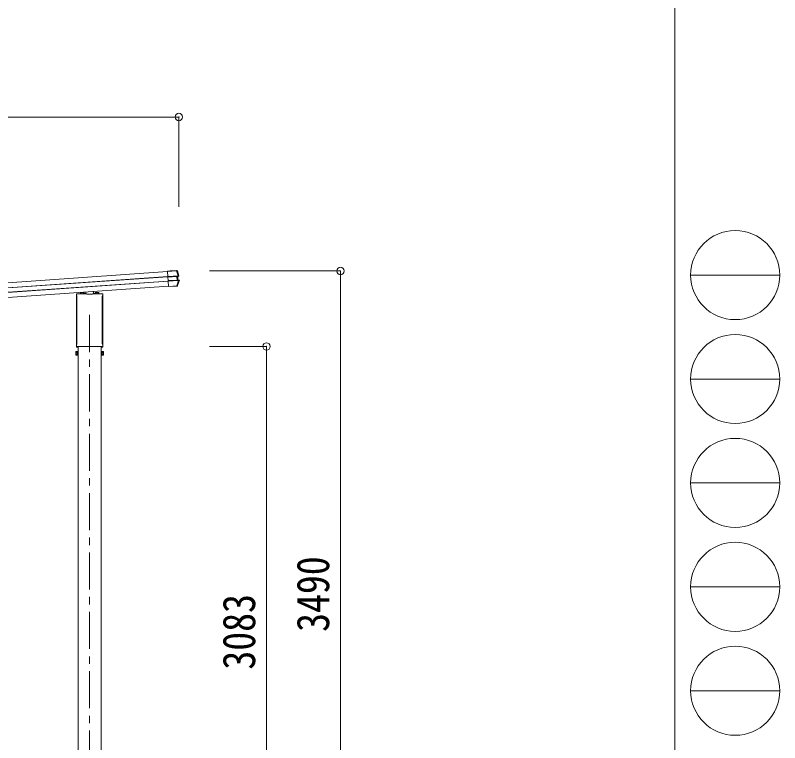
# Model space of a CAD drawing. Units: millimetres at full size, sheet at 1:40. Extents: x -11243 to 11243, y -7760 to 7760.
# Drawn here: x 7122 to 11243, y -3920 to 0 of the extents above; entities that cross this region are included whole.
import ezdxf
from ezdxf.enums import TextEntityAlignment as Align

# ---------------------------------------------------------------- set-up
doc = ezdxf.new("R2010")
doc.units = ezdxf.units.MM
doc.header["$LTSCALE"] = 40
doc.header["$PDMODE"] = 32
doc.header["$PDSIZE"] = 40
doc.linetypes.add('CHAIN1', pattern=[8, 5, -1, 1, -1])
for name, color, linetype, lineweight in [('0-3_ELV2', 4, 'Continuous', 9), ('0-6_OTH_LINE', 6, 'Continuous', 9), ('F-0_240', 7, 'Continuous', 9)]:
    doc.layers.add(name, color=color, linetype=linetype, lineweight=lineweight)
doc.styles.add('ＭＳ ゴシック', font='')
doc.styles.get('ＭＳ ゴシック').set_extended_font_data('MS Gothic')

msp = doc.modelspace()

# ---------------------------------------------------------------- linework, layer by layer
at = {"layer": '0-3_ELV2', "color": 6}
for p, q in [((8004.16, -548.11), (8004.16, -1031.72)), ((8875.16, -1377.9), (8168.5, -1377.9)), ((8476.16, -1784.49), (8168.5, -1784.49))]:
    msp.add_line(p, q, dxfattribs=at)
at = {"layer": '0-3_ELV2'}
for p, q in [((3043.43, -1724.13), (7942.13, -1381.58)), ((7941.97, -1379.19), (7956.42, -1378.18)), ((7941.98, -1379.4), (7941.97, -1379.19)), ((7941.98, -1379.4), (7990.71, -1375.99)), ((7942.07, -1380.6), (7941.98, -1379.4)), ((7990.79, -1377.2), (7942.07, -1380.6)), ((7943.95, -1407.55), (7942.07, -1380.6)), ((7957.41, -1378.09), (7957.51, -1377.86)), ((7993.37, -1375.35), (7957.51, -1377.86)), ((7990.71, -1375.99), (7990.97, -1375.98)), ((7990.71, -1375.99), (7990.79, -1377.2)), ((7991.11, -1377.13), (7990.79, -1377.2)), ((7999.73, -1403.65), (7990.79, -1377.2)), ((7990.97, -1375.98), (7991.23, -1375.96)), ((7991.43, -1377.07), (7991.11, -1377.13)), ((7991.23, -1375.96), (7991.46, -1375.94)), ((7991.74, -1377.01), (7991.43, -1377.07)), ((7991.46, -1375.94), (7991.65, -1375.92)), ((7991.65, -1375.92), (7991.8, -1375.91)), ((7992.03, -1376.97), (7991.74, -1377.01)), ((7991.8, -1375.91), (7991.89, -1375.9)), ((7991.89, -1375.9), (7991.94, -1375.89)), ((7991.94, -1375.89), (7993.37, -1375.35)), ((7992.31, -1376.93), (7992.03, -1376.97)), ((7992.57, -1376.9), (7992.31, -1376.93)), ((7992.81, -1376.88), (7992.57, -1376.9)), ((7993.03, -1376.87), (7992.81, -1376.88)), ((7993.21, -1376.87), (7993.03, -1376.87)), ((7993.37, -1376.88), (7993.21, -1376.87)), ((7993.37, -1375.35), (7993.8, -1375.37)), ((7993.49, -1376.9), (7993.37, -1376.88)), ((7993.58, -1376.93), (7993.49, -1376.9)), ((7993.64, -1376.97), (7993.58, -1376.93)), ((7994.11, -1376.79), (7993.64, -1376.97)), ((7993.64, -1376.97), (8002.66, -1403.54)), ((7993.8, -1375.37), (7994.21, -1375.5)), ((7994.88, -1376.5), (7994.11, -1376.79)), ((7994.21, -1375.5), (7994.58, -1375.73)), ((7994.58, -1375.73), (7994.87, -1376.05)), ((7994.87, -1376.05), (7995.08, -1376.43)), ((7995.08, -1376.43), (7994.88, -1376.5)), ((3045.24, -1750.03), (7943.95, -1407.48)), ((3045.34, -1751.42), (7944.04, -1408.87)), ((3046.97, -1774.65), (7945.67, -1432.1)), ((3047.06, -1776.06), (7945.77, -1433.51)), ((7943.95, -1407.55), (7999.73, -1403.65)), ((7944.06, -1409.13), (7943.95, -1407.55)), ((7999.84, -1405.23), (7944.06, -1409.13)), ((7944.14, -1410.27), (7944.06, -1409.13)), ((7944.14, -1410.27), (7993.09, -1406.84)), ((7993.12, -1407.33), (7944.18, -1410.76)), ((7945.52, -1429.95), (7994.46, -1426.53)), ((7945.55, -1430.44), (7945.52, -1429.95)), ((7994.5, -1427.02), (7945.55, -1430.44)), ((7945.63, -1431.62), (7945.55, -1430.44)), ((7945.63, -1431.62), (8001.57, -1427.7)), ((8001.69, -1429.46), (7945.76, -1433.37)), ((7992.45, -1457.7), (8001.69, -1429.46)), ((7993.09, -1406.84), (7993.12, -1407.33)), ((7994.46, -1426.53), (7993.12, -1407.33)), ((7994.46, -1426.53), (7994.5, -1427.02)), ((8004.5, -1429.14), (7995.12, -1457.58)), ((7995.4, -1407.17), (7995.37, -1407.4)), ((7995.5, -1406.99), (7995.4, -1407.17)), ((7995.66, -1406.88), (7995.5, -1406.99)), ((8001.38, -1405.3), (7995.66, -1406.88)), ((8001.38, -1405.3), (7995.66, -1406.88)), ((7995.66, -1406.88), (7995.66, -1406.88)), ((7995.66, -1406.88), (7995.66, -1406.88)), ((7995.66, -1406.88), (7995.66, -1406.88)), ((7995.66, -1406.88), (7995.66, -1406.88)), ((7995.66, -1406.88), (7995.66, -1406.88)), ((7995.66, -1406.88), (7995.66, -1406.88)), ((7995.66, -1406.88), (7995.66, -1406.88)), ((7995.66, -1406.88), (7995.66, -1406.88)), ((7995.66, -1406.88), (7995.66, -1406.88)), ((7995.66, -1406.88), (7995.66, -1406.88)), ((7995.66, -1406.88), (7995.66, -1406.88)), ((7995.66, -1406.88), (7995.66, -1406.88)), ((7995.66, -1406.88), (7995.66, -1406.88)), ((7995.66, -1406.88), (7995.66, -1406.88)), ((7995.66, -1406.88), (7995.66, -1406.88)), ((7995.66, -1406.88), (7995.66, -1406.88)), ((7997.64, -1407.02), (7996.11, -1407.2)), ((7996.48, -1406.68), (7998.01, -1406.5)), ((7996.74, -1426.37), (7996.68, -1426.15)), ((7996.87, -1426.54), (7996.74, -1426.37)), ((7997.04, -1426.62), (7996.87, -1426.54)), ((7997.04, -1426.62), (7997.04, -1426.62)), ((7997.04, -1426.62), (7997.04, -1426.62)), ((7997.04, -1426.62), (7997.04, -1426.62)), ((7997.04, -1426.62), (7997.04, -1426.62)), ((7997.04, -1426.62), (7997.04, -1426.62)), ((7997.04, -1426.62), (7997.04, -1426.62)), ((7997.04, -1426.62), (7997.04, -1426.62)), ((7997.04, -1426.62), (7997.04, -1426.62)), ((7997.04, -1426.62), (7997.04, -1426.62)), ((7997.04, -1426.62), (7997.04, -1426.62)), ((7997.04, -1426.62), (7997.04, -1426.62)), ((7997.04, -1426.62), (7997.04, -1426.62)), ((7997.04, -1426.62), (7997.04, -1426.62)), ((7997.04, -1426.62), (7997.04, -1426.62)), ((7997.04, -1426.62), (7997.04, -1426.62)), ((7997.04, -1426.62), (7997.04, -1426.62)), ((7997.04, -1426.62), (8003.09, -1427.42)), ((7997.45, -1426.25), (7998.99, -1426.21)), ((7998.99, -1426.21), (7997.64, -1407.02)), ((7999.43, -1426.67), (7997.88, -1426.71)), ((7998.01, -1406.5), (8003.77, -1404.96)), ((8005.54, -1427.43), (7999.43, -1426.67)), ((7999.73, -1403.65), (8000.14, -1403.59)), ((7999.73, -1403.65), (7999.84, -1405.23)), ((8000.1, -1405.22), (7999.84, -1405.23)), ((8000.36, -1405.21), (8000.1, -1405.22)), ((8000.14, -1403.59), (8000.55, -1403.54)), ((8000.61, -1405.21), (8000.36, -1405.21)), ((8000.55, -1403.54), (8000.94, -1403.5)), ((8000.84, -1405.22), (8000.61, -1405.21)), ((8001.05, -1405.24), (8000.84, -1405.22)), ((8000.94, -1403.5), (8001.31, -1403.49)), ((8001.23, -1405.26), (8001.05, -1405.24)), ((8001.38, -1405.3), (8001.23, -1405.26)), ((8001.31, -1403.49), (8001.65, -1403.48)), ((8001.44, -1405.28), (8001.38, -1405.3)), ((8001.44, -1405.28), (8001.61, -1405.22)), ((8001.57, -1427.7), (8001.84, -1427.68)), ((8001.57, -1427.7), (8001.69, -1429.46)), ((8001.61, -1405.22), (8001.76, -1405.13)), ((8001.65, -1403.48), (8001.96, -1403.49)), ((8002.12, -1429.48), (8001.69, -1429.46)), ((8003.77, -1404.96), (8001.76, -1405.2)), ((8001.76, -1405.13), (8001.9, -1405.01)), ((8001.84, -1427.68), (8002.1, -1427.65)), ((8001.9, -1405.01), (8002.03, -1404.86)), ((8001.96, -1403.49), (8002.22, -1403.52)), ((8002.03, -1404.86), (8002.13, -1404.7)), ((8002.1, -1427.65), (8002.35, -1427.62)), ((8002.53, -1429.48), (8002.12, -1429.48)), ((8002.13, -1404.7), (8002.21, -1404.52)), ((8002.21, -1404.52), (8002.26, -1404.32)), ((8002.22, -1403.52), (8002.43, -1403.51)), ((8002.27, -1403.72), (8002.22, -1403.52)), ((8002.26, -1404.32), (8002.29, -1404.12)), ((8002.29, -1403.92), (8002.27, -1403.72)), ((8002.29, -1404.12), (8002.29, -1403.92)), ((8002.35, -1427.62), (8002.58, -1427.57)), ((8002.43, -1403.51), (8002.58, -1403.52)), ((8002.92, -1429.47), (8002.53, -1429.48)), ((8002.58, -1403.52), (8002.66, -1403.54)), ((8002.58, -1427.57), (8002.79, -1427.53)), ((8002.66, -1403.54), (8002.82, -1403.52)), ((8002.79, -1427.53), (8002.96, -1427.47)), ((8002.82, -1403.52), (8003.46, -1403.45)), ((8003.29, -1429.44), (8002.92, -1429.47)), ((8002.96, -1427.47), (8003.09, -1427.42)), ((8003.09, -1427.42), (8003.18, -1427.43)), ((8003.18, -1427.43), (8003.3, -1427.44)), ((8003.18, -1427.43), (8003.37, -1427.47)), ((8003.62, -1429.39), (8003.29, -1429.44)), ((8003.3, -1427.44), (8003.39, -1427.45)), ((8003.37, -1427.47), (8003.55, -1427.55)), ((8003.39, -1427.45), (8003.43, -1427.45)), ((8003.43, -1427.45), (8005.54, -1427.43)), ((8003.46, -1403.45), (8004.67, -1403.3)), ((8003.55, -1427.55), (8003.72, -1427.67)), ((8003.91, -1429.33), (8003.62, -1429.39)), ((8003.72, -1427.67), (8003.88, -1427.81)), ((8003.99, -1404.88), (8003.77, -1404.96)), ((8003.88, -1427.81), (8004.01, -1427.98)), ((8004.16, -1429.26), (8003.91, -1429.33)), ((8004.19, -1404.76), (8003.99, -1404.88)), ((8004.01, -1427.98), (8004.11, -1428.18)), ((8004.11, -1428.18), (8004.18, -1428.39)), ((8004.21, -1429.04), (8004.16, -1429.26)), ((8004.32, -1429.23), (8004.16, -1429.26)), ((8004.18, -1428.39), (8004.23, -1428.6)), ((8004.37, -1404.6), (8004.19, -1404.76)), ((8004.24, -1428.83), (8004.21, -1429.04)), ((8004.23, -1428.6), (8004.24, -1428.83)), ((8004.44, -1429.19), (8004.32, -1429.23)), ((8004.52, -1404.42), (8004.37, -1404.6)), ((8004.5, -1429.14), (8004.44, -1429.19)), ((8005.79, -1429.13), (8004.5, -1429.14)), ((8004.63, -1404.22), (8004.52, -1404.42)), ((8004.7, -1403.99), (8004.63, -1404.22)), ((8004.67, -1403.3), (8004.72, -1403.53)), ((8004.73, -1403.76), (8004.7, -1403.99)), ((8004.72, -1403.53), (8004.73, -1403.76)), ((8005.54, -1427.43), (8005.75, -1427.47)), ((8005.75, -1427.47), (8005.94, -1427.54)), ((8006.46, -1429.12), (8005.79, -1429.13)), ((8005.94, -1427.54), (8006.12, -1427.64)), ((8006.12, -1427.64), (8006.28, -1427.78)), ((8006.28, -1427.78), (8006.42, -1427.93)), ((8006.42, -1427.93), (8006.53, -1428.1)), ((8006.62, -1429.11), (8006.46, -1429.12)), ((8006.53, -1428.1), (8006.62, -1428.3)), ((8006.62, -1428.3), (8006.67, -1428.5)), ((8006.67, -1428.91), (8006.62, -1429.11)), ((8006.67, -1428.5), (8006.69, -1428.7)), ((8006.69, -1428.7), (8006.67, -1428.91)), ((3048.87, -1801.94), (7947.58, -1459.39)), ((7947.68, -1460.83), (7992.45, -1457.7)), ((7947.74, -1461.8), (7947.68, -1460.83)), ((7992.52, -1458.67), (7947.74, -1461.8)), ((7947.75, -1461.95), (7947.74, -1461.8)), ((7991.37, -1458.9), (7947.75, -1461.95)), ((7992.78, -1460), (7992.37, -1458.89)), ((7992.45, -1457.7), (7992.75, -1457.73)), ((7992.52, -1458.67), (7992.45, -1457.7)), ((7992.77, -1458.65), (7992.52, -1458.67)), ((7992.75, -1457.73), (7993.05, -1457.76)), ((7993.01, -1458.64), (7992.77, -1458.65)), ((7994.55, -1459.87), (7992.78, -1460)), ((7993.23, -1458.63), (7993.01, -1458.64)), ((7993.05, -1457.76), (7993.34, -1457.78)), ((7993.41, -1458.63), (7993.23, -1458.63)), ((7993.34, -1457.78), (7993.62, -1457.79)), ((7993.54, -1458.63), (7993.41, -1458.63)), ((7993.63, -1458.64), (7993.54, -1458.63)), ((7993.62, -1457.79), (7993.88, -1457.79)), ((7993.66, -1458.65), (7993.63, -1458.64)), ((7994.55, -1459.87), (7993.66, -1458.65)), ((7993.88, -1457.79), (7994.13, -1457.79)), ((7994.13, -1457.79), (7994.35, -1457.78)), ((7994.35, -1457.78), (7994.55, -1457.77)), ((7994.55, -1457.77), (7994.72, -1457.74)), ((7994.83, -1459.83), (7994.55, -1459.87)), ((7994.72, -1457.74), (7994.87, -1457.71)), ((7995.08, -1459.75), (7994.83, -1459.83)), ((7994.87, -1457.71), (7994.98, -1457.67)), ((7994.98, -1457.67), (7995.07, -1457.63)), ((7995.07, -1457.63), (7995.12, -1457.58)), ((7995.33, -1459.62), (7995.08, -1459.75)), ((7995.12, -1457.58), (7995.27, -1457.78)), ((7995.27, -1457.78), (7995.85, -1458.57)), ((7995.55, -1459.46), (7995.33, -1459.62)), ((7995.74, -1459.27), (7995.55, -1459.46)), ((7995.89, -1459.04), (7995.74, -1459.27)), ((7995.85, -1458.57), (7996.01, -1458.8)), ((7996.01, -1458.8), (7995.89, -1459.04)), ((7452.16, -1501.59), (7452.16, -1787.99)), ((7452.17, -1501.59), (7454.57, -1501.47)), ((7452.91, -1509.59), (7452.91, -1504.84)), ((7454.7, -1513.05), (7454.7, -1513.05)), ((7454.91, -1513.46), (7454.91, -1770.21)), ((7457.16, -1500.59), (7507.16, -1500.59)), ((7471.38, -1500.59), (7473.34, -1500.48)), ((7474.66, -1494.69), (7473.34, -1495.44)), ((7473.34, -1500.59), (7473.34, -1495.44)), ((7474.66, -1494.69), (7491.66, -1494.69)), ((7478.25, -1500.59), (7478.25, -1495.44)), ((7488.07, -1500.59), (7488.07, -1495.44)), ((7491.66, -1494.69), (7492.97, -1495.44)), ((7492.97, -1500.59), (7492.97, -1495.44)), ((7492.97, -1499.45), (7501.16, -1499.02)), ((7501.16, -1500.59), (7501.16, -1499.02)), ((7502.16, -1500.59), (7502.16, -1490.74)), ((7507.66, -1502.59), (7507.66, -1501.09)), ((7538.66, -1502.59), (7507.66, -1502.59)), ((7538.66, -1501.09), (7538.66, -1502.59)), ((7539.16, -1500.59), (7589.16, -1500.59)), ((7544.16, -1500.59), (7544.16, -1487.8)), ((7545.15, -1500.59), (7545.15, -1499.02)), ((7553.34, -1499.45), (7545.15, -1499.02)), ((7554.66, -1494.69), (7553.34, -1495.44)), ((7553.34, -1500.59), (7553.34, -1495.44)), ((7571.66, -1494.69), (7554.66, -1494.69)), ((7558.25, -1500.59), (7558.25, -1495.44)), ((7568.07, -1500.59), (7568.07, -1495.44)), ((7571.66, -1494.69), (7572.97, -1495.44)), ((7572.97, -1500.59), (7572.97, -1495.44)), ((7574.93, -1500.59), (7572.97, -1500.48)), ((7591.41, -1770.21), (7591.41, -1513.46)), ((7591.62, -1513.05), (7591.62, -1513.05)), ((7594.15, -1501.59), (7591.75, -1501.47)), ((7593.41, -1504.84), (7593.41, -1509.59)), ((7594.15, -1501.59), (7594.15, -1787.99)), ((7454.7, -1770.62), (7454.7, -1770.62)), ((7591.62, -1770.62), (7591.62, -1770.62)), ((7449.16, -1812.99), (7449.92, -1811.67)), ((7456.16, -1811.67), (7449.92, -1811.67)), ((7458.16, -1788.49), (7452.66, -1788.49)), ((7452.91, -1782.09), (7452.91, -1774.09)), ((7454.61, -1785.49), (7454.61, -1785.48)), ((7454.66, -1785.52), (7454.61, -1785.49)), ((7454.72, -1785.55), (7454.66, -1785.52)), ((7454.73, -1785.55), (7454.72, -1785.55)), ((7454.89, -1785.59), (7454.73, -1785.55)), ((7454.91, -1785.59), (7454.89, -1785.59)), ((7454.91, -1785.59), (7591.41, -1785.59)), ((7456.16, -1785.59), (7456.16, -1785.99)), ((7456.16, -1785.99), (7458.16, -1786.34)), ((7456.16, -1831.3), (7456.16, -1811.67)), ((7456.16, -1812.29), (7458.66, -1812.29)), ((7458.16, -1786.34), (7458.16, -1788.49)), ((7458.66, -1810.99), (7460.66, -1810.99)), ((7458.66, -1831.99), (7458.66, -1810.99)), ((7460.66, -1785.59), (7460.66, -5367.49)), ((7460.66, -1810.99), (7460.66, -1831.99)), ((7585.66, -1785.59), (7585.66, -5367.49)), ((7587.66, -1810.99), (7585.66, -1810.99)), ((7587.66, -1831.99), (7587.66, -1810.99)), ((7590.16, -1812.29), (7587.66, -1812.29)), ((7590.16, -1785.99), (7588.16, -1786.34)), ((7588.16, -1786.34), (7588.16, -1788.49)), ((7588.16, -1788.49), (7593.65, -1788.49)), ((7590.16, -1785.59), (7590.16, -1785.99)), ((7590.16, -1811.67), (7596.4, -1811.67)), ((7590.16, -1831.3), (7590.16, -1811.67)), ((7591.43, -1785.59), (7591.41, -1785.59)), ((7591.44, -1785.58), (7591.43, -1785.59)), ((7591.6, -1785.55), (7591.44, -1785.58)), ((7591.71, -1785.49), (7591.6, -1785.55)), ((7591.71, -1785.48), (7591.71, -1785.49)), ((7593.41, -1774.09), (7593.41, -1782.09)), ((7597.16, -1812.99), (7596.4, -1811.67)), ((7449.16, -1812.99), (7449.16, -1829.99)), ((7449.16, -1829.99), (7449.92, -1831.3)), ((7456.16, -1816.58), (7449.92, -1816.58)), ((7456.16, -1826.39), (7449.92, -1826.39)), ((7456.16, -1831.3), (7449.92, -1831.3)), ((7458.66, -1830.69), (7456.16, -1830.69)), ((7460.66, -1831.99), (7458.66, -1831.99)), ((7585.66, -1831.99), (7587.66, -1831.99)), ((7587.66, -1830.69), (7590.16, -1830.69)), ((7590.16, -1816.58), (7596.4, -1816.58)), ((7590.16, -1826.39), (7596.4, -1826.39)), ((7590.16, -1831.3), (7596.4, -1831.3)), ((7597.16, -1829.99), (7596.4, -1831.3)), ((7597.16, -1812.99), (7597.16, -1829.99))]:
    msp.add_line(p, q, dxfattribs=at)
at = {"layer": '0-3_ELV2', "color": 5, "linetype": 'CHAIN1'}
msp.add_line((7523.16, -1614.66), (7523.16, -5418.1), dxfattribs=at)
at = {"layer": '0-3_ELV2'}
for points in [[(7945.52, -1429.95), (7944.18, -1410.76), (7944.14, -1410.27)], [(7947.68, -1460.83), (7945.76, -1433.37), (7945.63, -1431.62)]]:
    msp.add_lwpolyline(points, dxfattribs=at)
for centre, radius, start, end in [((7992.05, -1377.58), 1.7, 21.24384, 93.90244), ((7527.3, -1558.6), 502, 18.0204, 21.27757), ((7528.84, -1275.09), 502, 338.53316, 342.13183), ((7996.61, -1407.16), 0.5, 105.07473, 184.05239), ((7997.94, -1426.21), 0.5, 183.94761, 262.92527), ((8001.42, -1403.95), 1.3, 285.09292, 18.07159), ((8003.27, -1428.74), 1.3, 342.07517, 82.89229), ((7993.54, -1456.96), 1.7, 274.14537, 338.48025), ((7457.16, -1504.84), 4.25, 90, 180), ((7457.16, -1509.59), 4.25, 180, 234.62358), ((7454.41, -1513.46), 0.5, 0.0463, 54.58271), ((7475.8, -1499.03), 4.34, 55.61572, 124.38421), ((7483.16, -1510.93), 16.24, 72.41201, 107.58792), ((7490.52, -1499.03), 4.34, 55.61572, 124.38421), ((7555.8, -1499.03), 4.34, 55.61579, 124.38428), ((7563.16, -1510.93), 16.24, 72.41208, 107.58799), ((7570.52, -1499.03), 4.34, 55.61579, 124.38428), ((7589.16, -1504.84), 4.25, 0, 90), ((7591.91, -1513.46), 0.5, 125.41729, 179.9537), ((7589.16, -1509.59), 4.25, 305.37642, 0), ((7457.16, -1774.09), 4.25, 125.37642, 180), ((7454.41, -1770.21), 0.5, 305.4181, 359.95288), ((7591.91, -1770.21), 0.5, 180.04713, 234.58188), ((7589.16, -1774.09), 4.25, 0, 54.62358), ((7453.5, -1814.12), 4.34, 145.61575, 214.38425), ((7452.66, -1787.99), 0.5, 180, 270), ((7457.16, -1782.09), 4.25, 180, 233.11111), ((7589.16, -1782.09), 4.25, 306.88889, 0), ((7593.65, -1787.99), 0.5, 270, 0), ((7592.81, -1814.12), 4.34, 325.61575, 34.38425), ((7453.5, -1828.85), 4.34, 145.61575, 214.38425), ((7465.4, -1821.49), 16.24, 162.41205, 197.58795), ((7580.92, -1821.49), 16.24, 342.41205, 17.58795), ((7592.81, -1828.85), 4.34, 325.61575, 34.38425)]:
    msp.add_arc(centre, radius, start, end, dxfattribs=at)
for centre, major_axis, ratio, start_param, end_param in [((7956.42, -1378.16), (0.998, 0.07), 0.017595, 4.7122274, 6.2743886), ((7993.13, -1407.52), (3.49, 0.24), 0.19438, 0.7466997, 1.5707963), ((7993.17, -1408.01), (2.99, 0.21), 0.226777, 0.7278121, 1.5707963), ((7994.42, -1425.85), (2.99, 0.21), 0.226777, 4.712389, 5.5553732), ((7994.45, -1426.34), (3.49, 0.24), 0.19438, 4.712389, 5.5364856), ((7993.17, -1408.09), (2.95, 0.89), 0.009865, 0.0588492, 0.7255749), ((7993.04, -1407.6), (3.44, 0.92), 0.008567, 0.0594212, 0.7073573), ((7994.41, -1425.77), (3.04, -0.47), 0.009865, 5.5576105, 6.2243361), ((7994.35, -1426.27), (3.54, -0.43), 0.008567, 5.575828, 6.2237641), ((7998.14, -1406.98), (-0.497, -0.059), 0.99813, 4.8556519, 6.2342892), ((7999.49, -1426.18), (-0.501, -0.01), 0.99813, 0.0488961, 1.4275334), ((7991.37, -1458.96), (0.998, 0.07), 0.06113, 0.0179792, 1.5712474), ((7507.22, -1501.02), (0.481, -0.181), 0.828259, 1.9947436, 1.996569), ((7507.16, -1501.09), (0.354, 0.354), 0.999467, 5.4996506, 7.06672), ((7507.22, -1501.02), (-0.181, 0.481), 0.828259, 4.2866163, 4.2884417), ((7539.16, -1501.09), (0.354, -0.354), 0.999467, 2.358058, 3.9251274), ((7539.1, -1501.02), (0.181, 0.481), 0.828259, 1.9947436, 1.996569), ((7539.1, -1501.02), (0.481, 0.181), 0.828259, 1.1450236, 1.146849)]:
    msp.add_ellipse(centre, major_axis=major_axis, ratio=ratio, start_param=start_param, end_param=end_param, dxfattribs=at)
at = {"layer": '0-3_ELV2', "color": 6}
for p in [(8004.16, -548.11), (8875.16, -1377.9), (8476.16, -1784.49)]:
    msp.add_point(p, dxfattribs=at)
at = {"layer": '0-6_OTH_LINE'}
for p, q in [((8004.16, -548.11), (2939.16, -548.11)), ((8875.16, -4867.49), (8875.16, -1377.9)), ((8476.16, -4867.49), (8476.16, -1784.49))]:
    msp.add_line(p, q, dxfattribs=at)
at = {"layer": 'F-0_240', "color": 5}
msp.add_line((10677.26, 7760), (10677.26, -7760), dxfattribs=at)
at = {"layer": 'F-0_240', "color": 4}
for p, q in [((10762.74, -1400), (11242.74, -1400)), ((10762.74, -1960), (11242.74, -1960)), ((10762.74, -2520), (11242.74, -2520)), ((10762.74, -3080), (11242.74, -3080)), ((10762.74, -3640), (11242.74, -3640))]:
    msp.add_line(p, q, dxfattribs=at)
for centre in [(11002.74, -1400), (11002.74, -1960), (11002.74, -2520), (11002.74, -3080), (11002.74, -3640)]:
    msp.add_circle(centre, 240, dxfattribs=at)

# ---------------------------------------------------------------- texts
at = {"layer": '0-3_ELV2', "color": 7, "style": 'ＭＳ ゴシック', "width": 0.85}
for s, p in [('3490', (8867.16, -3322.7)), ('3083', (8468.16, -3525.99))]:
    msp.add_text(s, height=176, rotation=90, dxfattribs=at).set_placement(p, align=Align.BOTTOM_LEFT)

doc.saveas('drawing.dxf')
